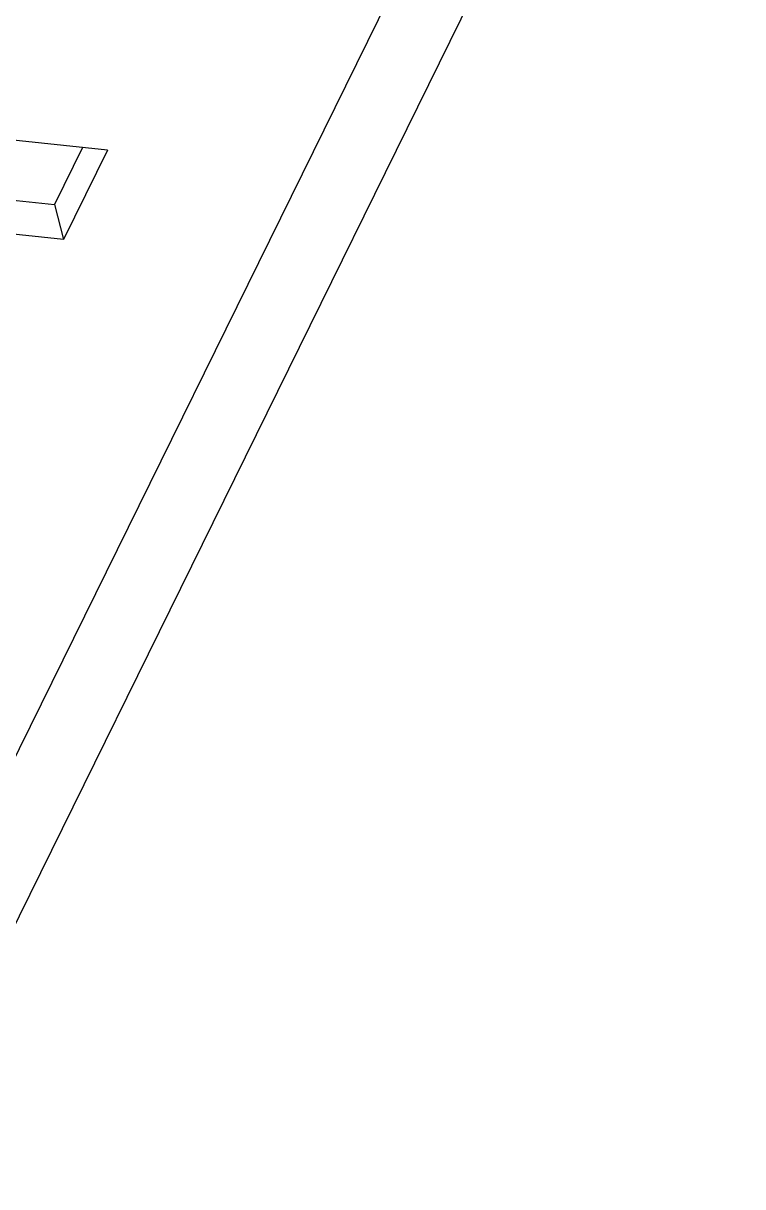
# Model space of a CAD drawing. Header units: millimetres. Extents: x 10368 to 13229, y -13270 to -11269.
# Drawn here: x 12882.65 to 12892.74, y -12433.13 to -12416.83 of the extents above; entities that cross this region are included whole.
import ezdxf

# ---------------------------------------------------------------- set-up
doc = ezdxf.new("R2010")
doc.units = ezdxf.units.MM

# ---------------------------------------------------------------- blocks, each defined once
blk = doc.blocks.new('u59')
at = {"color": 7, "linetype": 'Continuous'}
for p, q in [((-328.54, 144.576), (-276.921, 249.411)), ((-327.443, 144.46), (-275.824, 249.295)), ((-319.635, 154.444), (-319.019, 155.696)), ((-318.891, 155.207), (-319.019, 155.696)), ((-319.019, 155.696), (-304.616, 154.174)), ((-319.285, 154.407), (-318.891, 155.207)), ((-304.537, 153.691), (-318.891, 155.207)), ((-319.635, 154.444), (-305.233, 152.923))]:
    blk.add_line(p, q, dxfattribs=at)

msp = doc.modelspace()

# ---------------------------------------------------------------- block references
at = {"rotation": 180}
msp.add_blockref('u59', (12564.199, -12264.161), dxfattribs=at)

doc.saveas('drawing.dxf')
